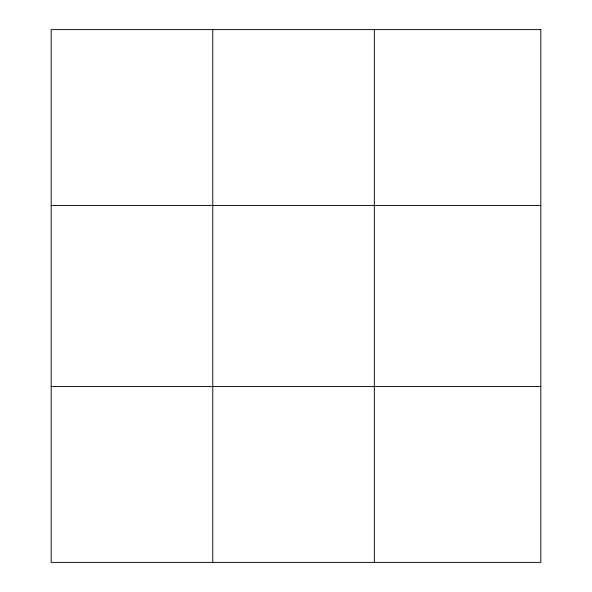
<?xml version="1.0" encoding="UTF-8"?>
<svg xmlns="http://www.w3.org/2000/svg" width="592" height="592" viewBox="0 0 592 592"><rect width="100%" height="100%" fill="white"/><g stroke="black" fill="none" stroke-linecap="round" stroke-linejoin="round"><path stroke-width="0.89" d="M212.765 29.6L212.765 562.4M374.336 29.6L374.336 562.4M51.193 205.424L540.807 205.424M51.193 386.576L540.807 386.576M540.807 29.6L540.807 562.4L51.193 562.4L51.193 29.6L540.807 29.6"/></g></svg>
